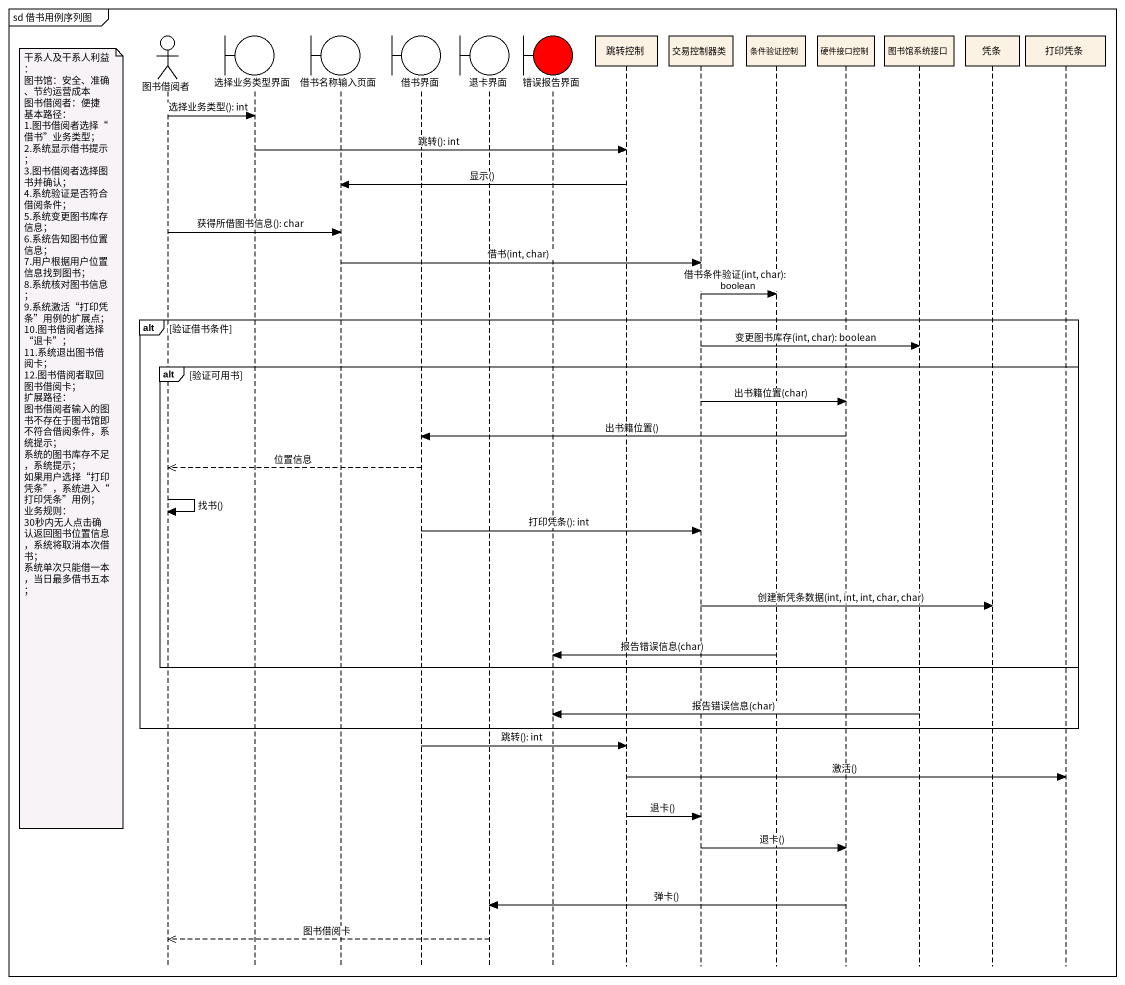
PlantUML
@startuml
mainframe sd 借书用例序列图
hide footbox
actor 图书借阅者
boundary 选择业务类型界面
boundary 借书名称输入页面
boundary 借书界面
boundary 退卡界面
boundary 错误报告界面 #FF0000
participant 跳转控制
participant 交易控制器类
participant 条件验证控制
participant 硬件接口控制
participant 图书馆系统接口
participant 凭条
participant 打印凭条

图书借阅者 -> 选择业务类型界面 : 选择业务类型(): int
选择业务类型界面 -> 跳转控制 : 跳转(): int
跳转控制 -> 借书名称输入页面 : 显示()
图书借阅者 -> 借书名称输入页面 : 获得所借图书信息(): char
借书名称输入页面 -> 交易控制器类 : 借书(int, char)
交易控制器类 -> 条件验证控制 : 借书条件验证(int, char): boolean
alt 验证借书条件
  交易控制器类 -> 图书馆系统接口 : 变更图书库存(int, char): boolean
  alt 验证可用书
    交易控制器类 -> 硬件接口控制 : 出书籍位置(char)
    硬件接口控制 -> 借书界面 : 出书籍位置()
    note left of 图书借阅者
      干系人及干系人利益：
      图书馆：安全、准确、节约运营成本
      图书借阅者：便捷
      基本路径：
      1.图书借阅者选择“借书”业务类型；
      2.系统显示借书提示；
      3.图书借阅者选择图书并确认；
      4.系统验证是否符合借阅条件；
      5.系统变更图书库存信息；
      6.系统告知图书位置信息；
      7.用户根据用户位置信息找到图书；
      8.系统核对图书信息；
      9.系统激活“打印凭条”用例的扩展点；
      10.图书借阅者选择“退卡”；
      11.系统退出图书借阅卡；
      12.图书借阅者取回图书借阅卡；
      扩展路径：
      图书借阅者输入的图书不存在于图书馆即不符合借阅条件，系统提示；
      系统的图书库存不足，系统提示；
      如果用户选择“打印凭条”，系统进入“打印凭条”用例；
      业务规则：
      30秒内无人点击确认返回图书位置信息，系统将取消本次借书；
      系统单次只能借一本，当日最多借书五本；
    end note
    借书界面 -->> 图书借阅者 : 位置信息
    图书借阅者 -> 图书借阅者 : 找书()
    借书界面 -> 交易控制器类 : 打印凭条(): int
    交易控制器类 -> 凭条 : 创建新凭条数据(int, int, int, char, char)
    条件验证控制 -> 错误报告界面 : 报告错误信息(char)
  end
  图书馆系统接口 -> 错误报告界面 : 报告错误信息(char)
end
借书界面 -> 跳转控制 : 跳转(): int
跳转控制 -> 打印凭条 : 激活()
跳转控制 -> 交易控制器类 : 退卡()
交易控制器类 -> 硬件接口控制 : 退卡()
硬件接口控制 -> 退卡界面 : 弹卡()
退卡界面 -->> 图书借阅者 : 图书借阅卡
@enduml
